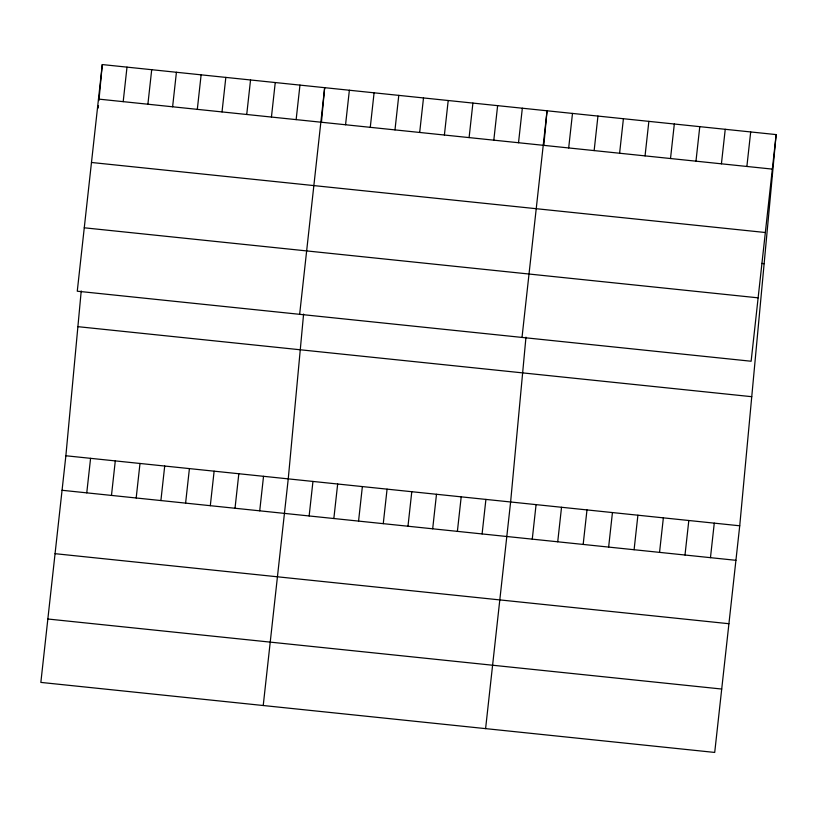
<?xml version="1.0" encoding="UTF-8"?>
<svg xmlns="http://www.w3.org/2000/svg" width="817" height="817" viewBox="0 0 817 817"><rect width="100%" height="100%" fill="white"/><g stroke="black" fill="none" stroke-linecap="round" stroke-linejoin="round"><path stroke-width="1.23" d="M776.15 134.591L751.129 361.237L77.268 291.209L102.288 64.563L776.15 134.591L739.732 525.791L714.712 752.437L40.85 682.409L65.871 455.763L81.22 290.954M98.244 108.007L98.479 105.526M98.939 100.562L102.288 64.563M303.587 314.065L288.248 478.874L263.227 705.52M321.428 122.427L324.666 87.664L299.645 314.32M525.964 337.166L510.615 501.985L485.594 728.631M543.805 145.538L547.043 110.775L522.012 337.431M123.193 101.645L127.003 67.127M86.765 492.855L90.585 458.327M147.897 104.219L151.707 69.69M111.48 495.419L115.289 460.9M172.612 106.782L176.421 72.264M136.184 497.982L139.993 463.464M197.316 109.345L201.125 74.827M160.898 500.555L164.707 466.037M222.02 111.919L225.829 77.401M185.602 503.119L189.411 468.601M246.734 114.482L250.543 79.964M210.306 505.692L214.125 471.174M271.438 117.056L275.247 82.537M235.02 508.256L238.83 473.737M296.142 119.619L299.962 85.101M259.724 510.829L263.534 476.301M345.56 124.756L349.37 90.238M309.143 515.956L312.952 481.438M370.275 127.319L374.084 92.801M333.847 518.529L337.666 484.011M394.979 129.893L398.788 95.375M358.561 521.093L362.37 486.575M419.683 132.456L423.502 97.938M383.265 523.666L387.074 489.148M444.397 135.03L448.206 100.511M407.979 526.23L411.788 491.711M469.101 137.593L472.91 103.075M432.683 528.803L436.492 494.275M493.815 140.167L497.624 105.638M457.387 531.367L461.197 496.848M518.519 142.73L522.329 108.212M482.101 533.93L485.911 499.412M568.683 147.948L572.492 113.42M532.265 539.149L536.075 504.63M594.143 150.594L597.952 116.065M557.725 541.794L561.534 507.275M619.603 153.239L623.412 118.72M583.175 544.439L586.984 509.92M645.052 155.884L648.861 121.365M608.634 547.084L612.444 512.565M670.512 158.529L674.321 124.01M634.094 549.729L637.903 515.21M695.972 161.174L699.781 126.655M659.544 552.374L663.363 517.855M721.421 163.819L725.241 129.3M685.003 555.019L688.813 520.5M746.881 166.464L750.69 131.945M710.463 557.664L714.272 523.146M98.479 99.082L772.341 169.109M91.484 162.481L765.335 232.508M761.71 263.431L764.13 263.687M84.274 227.8L758.125 297.837M77.891 326.667L751.752 396.694M65.871 455.763L739.732 525.791M62.061 490.282L735.923 560.309M55.066 553.681L728.917 623.718M47.846 619.01L721.707 689.037"/></g></svg>
